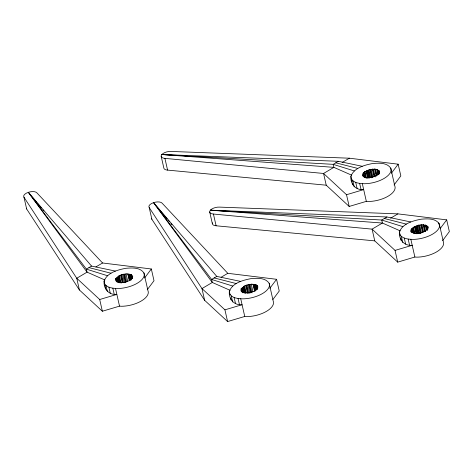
<?xml version="1.0" encoding="UTF-8"?>
<svg xmlns="http://www.w3.org/2000/svg" width="473" height="473" viewBox="0 0 473 473"><rect width="100%" height="100%" fill="white"/><g stroke="black" fill="none" stroke-linecap="round" stroke-linejoin="round"><path stroke-width="0.71" d="M365.712 177.907L364.541 171.817L369.803 169.535L375.095 169.068L375.562 169.5L376.975 175.702M414.236 233.579L413.065 227.489L418.327 225.207L423.619 224.746L424.086 225.172L425.499 231.38M132.056 278.692L131.358 274.671L130.968 274.476L126.462 273.826L121.679 274.695L118.853 275.889L118.563 276.486L119.971 282.688M257.282 289.021L256.591 284.994L256.195 284.799L251.689 284.149L246.906 285.018L244.08 286.218L243.79 286.809L245.203 293.018M116.234 280.903L115.85 278.538L118.563 276.486M243.79 286.809L241.076 288.861L242.105 292.273M412.982 228.063L411.912 228.477L411.936 229.239L410.984 229.949L411.534 230.345L412.007 232.414M379.127 174.153L378.495 170.31L377.336 170.008M427.497 229.139L427.018 225.982L425.86 225.686M147.233 289.754L154.003 280.714L151.336 268.977L102.564 262.988L36.935 192.889A6.953 3.21 -12.8 0 0 28.321 192.334A6.953 3.21 -12.8 0 0 23.981 197.235L76.744 278.254L99.702 299.51L116.855 294.407C108.902 295.229 103.374 288.82 104.084 281.063C107.265 272.543 117.588 269.935 125.629 268.327C131.766 267.813 139.99 267.121 143.916 272.921L147.948 290.67A20.522 9.478 -12.8 0 1 121.567 306.273L119.521 306.137L102.363 311.24L79.405 289.984L26.648 208.971A6.953 3.21 -12.8 0 1 26.317 208.191M272.886 299.515L279.236 291.037L276.569 279.301L227.791 273.311L162.162 203.219A6.953 3.21 -12.8 0 0 153.548 202.657A6.953 3.21 -12.8 0 0 149.214 207.564L201.971 288.577L224.929 309.833L242.081 304.73C234.129 305.552 228.607 299.149 229.316 291.392C232.491 282.866 242.815 280.258 250.861 278.65C256.999 278.136 265.223 277.45 269.149 283.25L273.181 300.999A20.522 9.478 -12.8 0 1 246.794 316.597L244.748 316.467L227.596 321.563L204.638 300.308L151.88 219.295A6.953 3.21 -12.8 0 1 151.543 218.514M351.735 175.217L333.891 167.359L323.562 173.467L346.52 194.722L363.678 189.62C355.726 190.442 350.197 184.038 350.907 176.281C354.088 167.755 364.405 165.148 372.452 163.54C378.589 163.025 386.813 162.34 390.739 168.14L394.772 185.889A20.522 9.478 -12.8 0 1 368.384 201.486L366.344 201.356L349.186 206.453L326.228 185.197L323.562 173.467L164.911 158.372A6.953 3.21 -12.8 0 1 161.884 154.505A6.953 3.21 -12.8 0 1 171.043 151.437L349.381 158.201L398.16 164.19L400.826 175.926L394.056 184.973M400.259 230.895L382.415 223.037L372.085 229.139L395.044 250.394L412.202 245.298C404.249 246.12 398.721 239.71 399.431 231.953C402.612 223.433 412.929 220.826 420.976 219.218C427.113 218.703 435.337 218.012 439.263 223.812L443.296 241.561A20.522 9.478 -12.8 0 1 416.908 257.158L414.868 257.028L397.71 262.131L374.752 240.875L372.085 229.139L213.435 214.044A6.953 3.21 -12.8 0 1 210.408 210.183A6.953 3.21 -12.8 0 1 219.567 207.109L397.905 213.873L446.683 219.868L449.35 231.599L442.574 240.645M132.47 278.242L132.002 276.173L132.422 275.576L131.269 275.245M257.543 287.874L257.229 286.496L257.649 285.899L256.502 285.574M144.567 278.023L151.336 268.977M269.793 288.347L276.569 279.301M391.39 173.236L398.16 164.19M440.333 228.347L446.683 219.868M364.098 177.204L363.158 173.065L364.458 172.391M363.158 173.065L363.412 173.567L362.525 174.088L363.01 174.673L362.413 175.465L362.643 176.009L363.583 176.187L363.465 176.565L364.612 176.872M426.871 226.378L427.829 226.543L428.106 227.306L427.456 227.891L428.065 228.4L427.06 228.991L427.084 229.754L426.013 230.168L425.345 231.084L420.562 233.041L415.838 233.514L414.91 233.059L413.254 233.083L413.136 232.545L411.989 232.237L412.107 231.859L411.167 231.687L410.889 230.925L411.534 230.345M115.767 278.839L116.246 279.194L115.524 279.821L116.305 280.282L115.885 280.879L117.032 281.21L117.339 281.979L120.668 282.641L124.547 282.346L128.816 280.861L132.056 278.502L132.582 277.627L132.085 277.208L132.783 276.64L132.002 276.173M241.478 289.517L240.769 290.321L241.532 290.605L241.112 291.202L242.265 291.534L242.566 292.302L245.895 292.964L249.774 292.669L254.042 291.185L257.288 288.826L257.809 287.951L257.312 287.531L258.01 286.963L257.229 286.496M115.4 271.076L91.549 266.086L86.388 269.137L87.067 272.146L104.917 280.004M95.877 266.938L102.564 262.988M338.372 161.299L333.211 164.35L161.884 154.505L338.372 161.299L362.223 166.289M342.091 162.511L349.381 158.201M240.627 281.4L216.782 276.409L211.614 279.46L212.3 282.47L230.144 290.327M221.11 277.261L227.791 273.311M386.896 216.971L381.735 220.028L210.408 210.183L386.896 216.971L410.747 221.961M390.615 218.183L397.905 213.873M375.562 169.5L377.218 169.476L378.335 174.413M424.086 225.172L425.741 225.148L426.859 230.091M180.26 155.522L161.884 154.505L333.891 167.359L333.211 164.35L354.336 170.948M183.938 155.729L186.876 155.889M230.256 211.277L210.408 210.183L382.415 223.037L381.735 220.028L402.86 226.626M236.139 211.602L237.606 211.685M351.208 178.747C353.881 183.181 359.699 183.554 364.352 183.737A20.522 9.478 -12.8 0 0 390.739 168.14M399.732 234.419C402.405 238.853 408.223 239.226 412.876 239.409A20.522 9.478 -12.8 0 0 439.263 223.812M104.385 283.528C107.058 287.968 112.876 288.341 117.535 288.524A20.522 9.478 -12.8 0 0 143.916 272.921M229.618 293.857C232.29 298.292 238.108 298.664 242.761 298.847A20.522 9.478 -12.8 0 0 269.149 283.25M161.169 156.297L163.835 168.027A6.953 3.21 -12.8 0 0 167.578 170.103L326.228 185.197M212.489 222.824A6.953 3.21 -12.8 0 0 216.102 225.781L374.752 240.875M378.347 170.706L379.305 170.871L379.583 171.628L378.932 172.219L379.541 172.728L376.821 175.412L371.577 177.47L367.314 177.842L366.386 177.381L364.736 177.41M335.789 162.824L357.83 168.447M384.313 218.502L406.354 224.125M214.198 277.935L236.24 283.558M88.965 267.612L111.007 273.234M232.746 286.059L211.614 279.46L153.548 202.657L216.782 276.409M107.513 275.735L86.388 269.137L28.321 192.334L91.549 266.086M167.176 219.023L153.548 202.657L212.3 282.47L201.971 288.577L204.638 300.308M168.116 220.152L169.529 221.849M170.936 223.54L171.876 224.669M36.309 201.93L28.321 192.334L87.067 272.146L76.744 278.254L79.405 289.984M37.249 203.059L39.129 205.312M40.069 206.441L41.476 208.138M42.889 209.829L43.829 210.958M438.542 222.895L438.849 224.232M427.829 226.543L428.142 227.921M427.018 225.982L427.799 229.429M426.321 225.692L427.261 229.831M426.321 225.928L427.373 230.369M425.251 225.006L426.35 229.831M423.619 224.746L425.18 231.64M423.158 224.716L424.724 231.61M422.022 225.036L423.589 231.93M421.266 224.746L422.986 232.332M420.899 224.776L422.62 232.361M419.764 225.249L421.484 232.834M418.93 225.107L420.81 233.378M418.327 225.207L420.207 233.479M417.499 225.763L419.22 233.349M416.879 225.787L418.599 233.366M416.512 226.1L418.238 233.686M415.726 226.171L417.452 233.757M415.312 226.585L416.879 233.479M414.88 226.656L416.447 233.55M414.697 226.91L416.264 233.804M413.532 227.17L414.945 233.378M413.065 227.489L414.472 233.692M412.131 228.394L413.225 233.219M411.936 229.239L412.722 232.686M411.681 228.737L412.462 232.184M411.049 229.76L411.522 231.829M410.889 230.925L411.203 232.308M410.836 239.279L414.868 257.028M408.187 239.107L409.553 245.126M404.267 238.12L405.633 244.139M401.382 236.524L402.748 242.537M399.431 231.953L400.341 235.962M379.305 170.871L379.618 172.249M378.495 170.31L379.245 173.597M377.797 170.02L378.577 173.467M377.797 170.256L378.737 174.389M376.727 169.334L377.98 174.85M395.044 250.394L397.71 262.131M375.095 169.068L376.662 175.962M374.634 169.038L376.201 175.932M373.499 169.364L375.219 176.949M372.742 169.074L374.462 176.654M372.375 169.103L374.102 176.689M371.24 169.576L372.961 177.156M370.406 169.429L372.286 177.7M369.803 169.535L371.683 177.807M368.975 170.091L370.696 177.671M368.355 170.109L370.075 177.694M367.988 170.428L369.715 178.014M367.202 170.493L368.928 178.079M366.788 170.907L368.355 177.801M366.356 170.984L367.923 177.878M366.173 171.232L367.74 178.126M365.008 171.498L366.575 178.392M364.541 171.817L365.795 177.328M363.607 172.722L364.701 177.546M363.412 173.567L364.198 177.014M363.01 174.673L363.323 176.051M362.312 183.607L366.344 201.356M359.663 183.435L361.029 189.448M355.743 182.448L357.109 188.467M352.858 180.846L354.224 186.865M350.907 176.281L352.125 181.626M346.52 194.722L349.186 206.453M257.288 285.668L257.602 287.046M257.312 287.531L257.625 288.914M256.744 285.686L257.531 289.133M255.952 284.811L256.892 288.95M255.065 284.864L256.159 289.689M254.947 284.645L256.2 290.162M254.509 284.699L255.763 290.215M254.178 284.397L255.432 289.914M253.422 284.539L254.988 291.433M252.984 284.226L254.551 291.12M251.24 284.172L252.96 291.758M250.182 284.598L252.062 292.876M249.247 284.433L251.128 292.704M248.869 284.504L250.749 292.775M247.994 285.024L249.874 293.301M246.906 285.018L248.786 293.29M246.291 285.302L248.018 292.882M245.8 285.763L247.521 293.349M244.636 285.929L246.197 292.822M244.08 286.218L245.647 293.112M243.317 286.951L244.724 293.154M243.252 287.164L244.506 292.681M242.495 287.448L243.589 292.273M242.525 287.826L243.625 292.651M241.951 288.063L243.045 292.888M241.076 288.861L241.703 291.616M240.716 298.717L244.748 316.467M238.067 298.546L239.439 304.559M234.147 297.558L235.513 303.571M213.435 214.044L216.102 225.781M231.267 295.956L232.633 301.975M229.316 291.392L230.073 294.732M209.693 211.969L212.353 223.699M224.929 309.833L227.596 321.563M164.911 158.372L167.578 170.103M149.214 207.564L151.88 219.295M132.085 277.208L132.399 278.585M131.358 274.671L132.144 278.118M130.725 274.488L131.665 278.627M129.833 274.535L131.086 280.051M129.72 274.322L130.974 279.839M129.283 274.375L130.536 279.892M128.952 274.074L130.359 280.282M128.195 274.21L129.602 280.418M127.757 273.902L129.324 280.796M126.007 273.849L127.728 281.435M124.955 274.275L126.675 281.861M124.021 274.104L125.901 282.381M123.642 274.18L125.522 282.452M122.767 274.701L124.488 282.286M121.679 274.695L123.4 282.275M121.064 274.979L122.785 282.558M120.568 275.44L122.135 282.334M119.403 275.605L121.123 283.191M118.853 275.889L120.42 282.783M118.084 276.628L119.498 282.83M118.025 276.841L119.279 282.357M117.269 277.125L118.362 281.949M117.298 277.503L118.392 282.328M116.725 277.74L117.753 282.168M116.246 279.194L116.872 281.949M115.85 278.538L116.317 280.607M115.489 288.388L119.521 306.137M112.84 288.217L114.206 294.236M108.92 287.235L110.286 293.248M106.035 285.633L107.401 291.652M104.084 281.063L104.693 283.741M105 285.077L105.302 286.413M99.702 299.51L102.363 311.24M23.981 197.235L26.648 208.971M400.797 237.972L401.098 240.438M352.35 182.915L352.574 184.76M230.759 298.02L230.984 299.87M105.455 287.081L105.68 288.932"/></g></svg>
